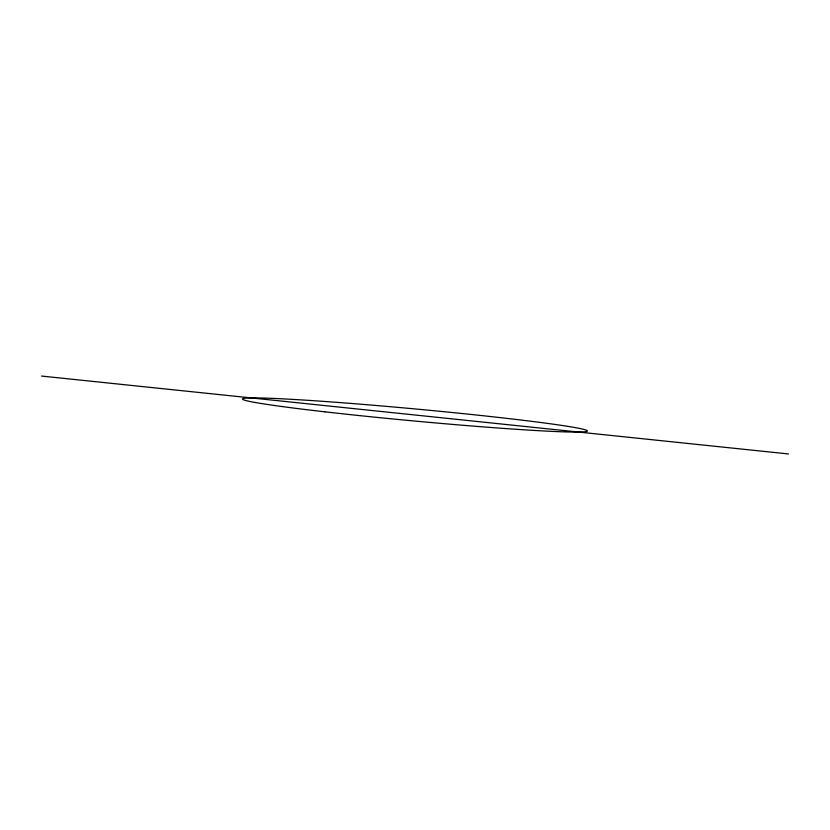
<?xml version="1.0" encoding="UTF-8"?>
<svg xmlns="http://www.w3.org/2000/svg" width="830" height="830" viewBox="0 0 830 830"><rect width="100%" height="100%" fill="white"/><g stroke="black" fill="none" stroke-linecap="round" stroke-linejoin="round"><path stroke-width="1.25" d="M41.5 376.052L788.5 453.948M324.831 411.815A173.107 6.038 5.3 0 0 587.308 431.133A173.107 6.038 5.3 0 0 332.861 402.052A173.107 6.038 5.3 0 0 324.831 411.815"/></g></svg>
